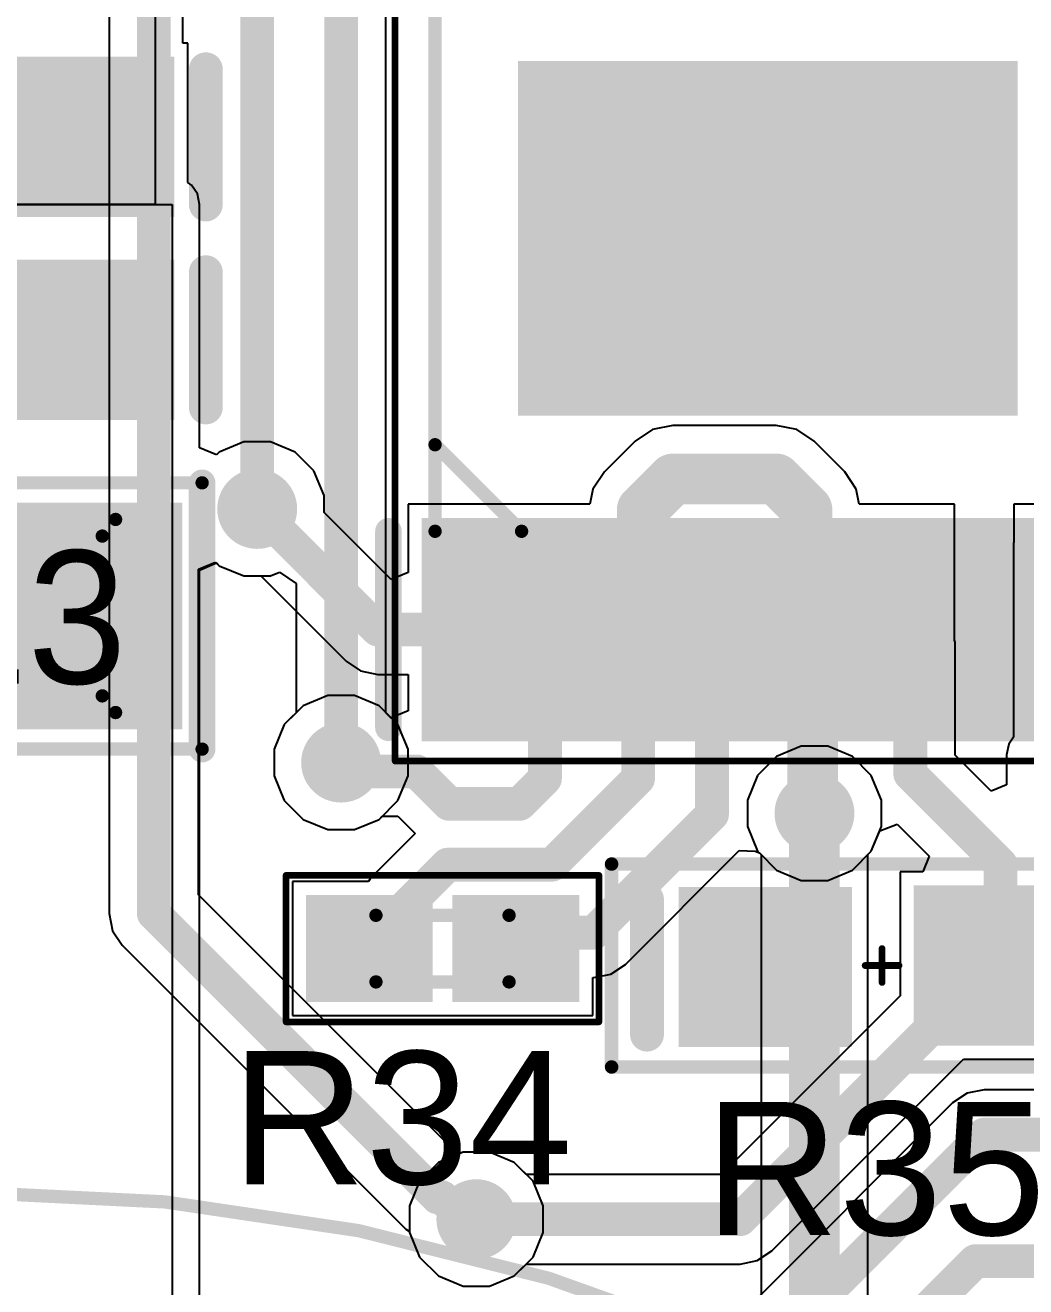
# Model space of a CAD drawing. Header units: millimetres. Extents: x -1.58 to 1.58, y -1.38 to 3.35.
# Drawn here: x 0.0166 to 0.3125, y 1.35 to 1.723 of the extents above; entities that cross this region are included whole.
import ezdxf

# ---------------------------------------------------------------- set-up
doc = ezdxf.new("R2010")
doc.units = ezdxf.units.MM
doc.header["$MEASUREMENT"] = 0
for name, color, linetype in [('BottomLayer', 5, 'Continuous'), ('Mechanical13', 56, 'Continuous'), ('Mechanical15', 56, 'Continuous'), ('Mechanical29', 56, 'Continuous'), ('TopLayer', 1, 'Continuous'), ('TopOverlay', 2, 'Continuous'), ('TopPaste', 8, 'Continuous'), ('TopSolder', 216, 'Continuous'), ('ViaHoleLayer', 16, 'Continuous')]:
    doc.layers.add(name, color=color, linetype=linetype)
doc.styles.add('Arial', font='arial.ttf', dxfattribs={"height": 0.2})

# ---------------------------------------------------------------- blocks, each defined once
blk = doc.blocks.new('RESISTOR_0603_23')
at = {"layer": 'TopLayer'}
for points in [[(-0.05618115, -0.02011815), (-0.05618115, 0.01925195), (-0.01287405, 0.01925195), (-0.01287405, -0.02011815)], [(0.01334645, -0.01968505), (0.01334645, 0.01968505), (0.05665355, 0.01968505), (0.05665355, -0.01968505)]]:
    blk.add_hatch(color=1, dxfattribs=at).paths.add_polyline_path(points)
at = {"layer": 'TopPaste'}
for points in [[(-0.05618115, -0.02011815), (-0.05618115, 0.01925195), (-0.01287405, 0.01925195), (-0.01287405, -0.02011815)], [(0.01334645, -0.01968505), (0.01334645, 0.01968505), (0.05665355, 0.01968505), (0.05665355, -0.01968505)]]:
    blk.add_hatch(color=8, dxfattribs=at).paths.add_polyline_path(points)
at = {"layer": 'TopSolder'}
for points in [[(-0.06018115, -0.02411815), (-0.06018115, 0.02325195), (-0.00887405, 0.02325195), (-0.00887405, -0.02411815)], [(0.00934645, -0.02368505), (0.00934645, 0.02368505), (0.06065355, 0.02368505), (0.06065355, -0.02368505)]]:
    blk.add_hatch(color=216, dxfattribs=at).paths.add_polyline_path(points)
at = {"layer": 'Mechanical15', "const_width": 0.004}
for points in [[(-0.08, -0.03), (-0.08, 0.03)], [(-0.08, 0.03), (0.08, 0.03)], [(0.08, -0.03), (0.08, 0.03)], [(-0.08, -0.03), (0.08, -0.03)]]:
    blk.add_lwpolyline(points, dxfattribs=at)
at = {"layer": 'Mechanical15', "const_width": 0.002}
for points in [[(-0.081, 0.03, 1), (-0.079, 0.03, 1)], [(-0.081, 0.03, 1), (-0.079, 0.03, 1)], [(0.079, 0.03, 1), (0.081, 0.03, 1)], [(0.079, 0.03, 1), (0.081, 0.03, 1)], [(-0.081, -0.03, 1), (-0.079, -0.03, 1)], [(-0.081, -0.03, 1), (-0.079, -0.03, 1)], [(0.079, -0.03, 1), (0.081, -0.03, 1)], [(0.079, -0.03, 1), (0.081, -0.03, 1)]]:
    blk.add_lwpolyline(points, format="xyb", close=True, dxfattribs=at)
at = {"layer": 'TopOverlay'}
for points, const_width in [([(-0.0695276, -0.0204331), (-0.0695276, 0.0195669)], 0.01), ([(0.0704724, -0.0204331), (0.0704724, 0.0195669)], 0.01), ([(0, -0.005), (0, 0.005)], 0.002), ([(-0.005, 0), (0.005, 0)], 0.002)]:
    blk.add_lwpolyline(points, dxfattribs=dict(at, const_width=const_width))
for points, const_width in [([(-0.0720276, 0.0195669, 1), (-0.0670276, 0.0195669, 1)], 0.005), ([(0.0679724, 0.0195669, 1), (0.0729724, 0.0195669, 1)], 0.005), ([(-0.0005, 0.005, 1), (0.0005, 0.005, 1)], 0.001), ([(-0.0055, 0, 1), (-0.0045, 0, 1)], 0.001), ([(0.0045, 0, 1), (0.0055, 0, 1)], 0.001), ([(-0.0005, -0.005, 1), (0.0005, -0.005, 1)], 0.001), ([(-0.0720276, -0.0204331, 1), (-0.0670276, -0.0204331, 1)], 0.005), ([(0.0679724, -0.0204331, 1), (0.0729724, -0.0204331, 1)], 0.005)]:
    blk.add_lwpolyline(points, format="xyb", close=True, dxfattribs=dict(at, const_width=const_width))
blk = doc.blocks.new('RESISTOR_0402_24')
at = {"layer": 'TopLayer'}
for points in [[(-0.0364173, 0.011811), (-0.0068897, 0.011811), (-0.0068897, -0.011811), (-0.0364173, -0.011811)], [(0.0068897, 0.011811), (0.0364173, 0.011811), (0.0364173, -0.011811), (0.0068897, -0.011811)]]:
    blk.add_hatch(color=1, dxfattribs=at).paths.add_polyline_path(points)
at = {"layer": 'TopPaste'}
for points in [[(-0.0364173, 0.011811), (-0.0068897, 0.011811), (-0.0068897, -0.011811), (-0.0364173, -0.011811)], [(0.0068897, 0.011811), (0.0364173, 0.011811), (0.0364173, -0.011811), (0.0068897, -0.011811)]]:
    blk.add_hatch(color=8, dxfattribs=at).paths.add_polyline_path(points)
at = {"layer": 'TopSolder'}
for points in [[(-0.0404173, 0.015811), (-0.0028897, 0.015811), (-0.0028897, -0.015811), (-0.0404173, -0.015811)], [(0.0028897, 0.015811), (0.0404173, 0.015811), (0.0404173, -0.015811), (0.0028897, -0.015811)]]:
    blk.add_hatch(color=216, dxfattribs=at).paths.add_polyline_path(points)
at = {"layer": 'Mechanical13', "const_width": 0.003937}
for points in [[(-0.019685, 0.0098425), (-0.019685, -0.0098425)], [(0.019685, 0.0098425), (-0.019685, 0.0098425)], [(0.019685, 0.0098425), (0.019685, -0.0098425)], [(0.019685, -0.0098425), (-0.019685, -0.0098425)]]:
    blk.add_lwpolyline(points, dxfattribs=at)
at = {"layer": 'Mechanical13', "const_width": 0.0019685}
for points in [[(-0.0206692, 0.0098425, 1), (-0.0187008, 0.0098425, 1)], [(-0.0206692, 0.0098425, 1), (-0.0187008, 0.0098425, 1)], [(0.0187008, 0.0098425, 1), (0.0206692, 0.0098425, 1)], [(0.0187008, 0.0098425, 1), (0.0206692, 0.0098425, 1)], [(-0.0206692, -0.0098425, 1), (-0.0187008, -0.0098425, 1)], [(-0.0206692, -0.0098425, 1), (-0.0187008, -0.0098425, 1)], [(0.0187008, -0.0098425, 1), (0.0206692, -0.0098425, 1)], [(0.0187008, -0.0098425, 1), (0.0206692, -0.0098425, 1)]]:
    blk.add_lwpolyline(points, format="xyb", close=True, dxfattribs=at)
at = {"layer": 'Mechanical15', "const_width": 0.0019685}
for points in [[(-0.0462598, 0.0216535), (-0.0462598, -0.0216535)], [(0.0462598, 0.0216535), (-0.0462598, 0.0216535)], [(0.0462598, 0.0216535), (0.0462598, -0.0216535)], [(0.0462598, -0.0216535), (-0.0462598, -0.0216535)]]:
    blk.add_lwpolyline(points, dxfattribs=at)
at = {"layer": 'Mechanical15', "const_width": 0.0009842}
for points in [[(-0.0467519, 0.0216535, 1), (-0.0457677, 0.0216535, 1)], [(-0.0467519, 0.0216535, 1), (-0.0457677, 0.0216535, 1)], [(0.0457677, 0.0216535, 1), (0.0467519, 0.0216535, 1)], [(0.0457677, 0.0216535, 1), (0.0467519, 0.0216535, 1)], [(-0.0467519, -0.0216535, 1), (-0.0457677, -0.0216535, 1)], [(-0.0467519, -0.0216535, 1), (-0.0457677, -0.0216535, 1)], [(0.0457677, -0.0216535, 1), (0.0467519, -0.0216535, 1)], [(0.0457677, -0.0216535, 1), (0.0467519, -0.0216535, 1)]]:
    blk.add_lwpolyline(points, format="xyb", close=True, dxfattribs=at)
blk = doc.blocks.new('SOP65P640X120_17N_69')
at = {"layer": 'TopLayer'}
for points in [[(-0.14470475, 0.09842515), (-0.08663385, 0.09842515), (-0.08663385, 0.08070865), (-0.14470475, 0.08070865)], [(0.08663385, 0.09842515), (0.14470475, 0.09842515), (0.14470475, 0.08070865), (0.08663385, 0.08070865)], [(-0.14470475, 0.07283465), (-0.08663385, 0.07283465), (-0.08663385, 0.05511815), (-0.14470475, 0.05511815)], [(0.08663385, 0.07283465), (0.14470475, 0.07283465), (0.14470475, 0.05511815), (0.08663385, 0.05511815)], [(-0.04842520000000001, -0.0698819), (-0.04842519999999999, 0.0698819), (0.04842520000000001, 0.0698819), (0.04842519999999999, -0.0698819)], [(-0.14470475, 0.04724405), (-0.08663385, 0.04724405), (-0.08663385, 0.02952755), (-0.14470475, 0.02952755)], [(0.08663385, 0.04724405), (0.14470475, 0.04724405), (0.14470475, 0.02952755), (0.08663385, 0.02952755)], [(-0.14470475, 0.02165355), (-0.08663385, 0.02165355), (-0.08663385, 0.00393705), (-0.14470475, 0.00393705)], [(0.08663385, 0.02165355), (0.14470475, 0.02165355), (0.14470475, 0.00393705), (0.08663385, 0.00393705)], [(-0.14470475, -0.00393705), (-0.08663385, -0.00393705), (-0.08663385, -0.02165355), (-0.14470475, -0.02165355)], [(0.08663385, -0.00393705), (0.14470475, -0.00393705), (0.14470475, -0.02165355), (0.08663385, -0.02165355)], [(-0.14470475, -0.02952755), (-0.08663385, -0.02952755), (-0.08663385, -0.04724405), (-0.14470475, -0.04724405)], [(0.08663385, -0.02952755), (0.14470475, -0.02952755), (0.14470475, -0.04724405), (0.08663385, -0.04724405)], [(-0.14470475, -0.05511815), (-0.08663385, -0.05511815), (-0.08663385, -0.07283465), (-0.14470475, -0.07283465)], [(0.08663385, -0.05511815), (0.14470475, -0.05511815), (0.14470475, -0.07283465), (0.08663385, -0.07283465)], [(-0.14470475, -0.08070865), (-0.08663385, -0.08070865), (-0.08663385, -0.09842515), (-0.14470475, -0.09842515)], [(0.08663385, -0.08070865), (0.14470475, -0.08070865), (0.14470475, -0.09842515), (0.08663385, -0.09842515)]]:
    blk.add_hatch(color=1, dxfattribs=at).paths.add_polyline_path(points)
at = {"layer": 'TopPaste'}
for points in [[(-0.14470475, 0.09842515), (-0.08663385, 0.09842515), (-0.08663385, 0.08070865), (-0.14470475, 0.08070865)], [(0.08663385, 0.09842515), (0.14470475, 0.09842515), (0.14470475, 0.08070865), (0.08663385, 0.08070865)], [(-0.14470475, 0.07283465), (-0.08663385, 0.07283465), (-0.08663385, 0.05511815), (-0.14470475, 0.05511815)], [(0.08663385, 0.07283465), (0.14470475, 0.07283465), (0.14470475, 0.05511815), (0.08663385, 0.05511815)], [(-0.04842520000000001, -0.0698819), (-0.04842519999999999, 0.0698819), (0.04842520000000001, 0.0698819), (0.04842519999999999, -0.0698819)], [(-0.14470475, 0.04724405), (-0.08663385, 0.04724405), (-0.08663385, 0.02952755), (-0.14470475, 0.02952755)], [(0.08663385, 0.04724405), (0.14470475, 0.04724405), (0.14470475, 0.02952755), (0.08663385, 0.02952755)], [(-0.14470475, 0.02165355), (-0.08663385, 0.02165355), (-0.08663385, 0.00393705), (-0.14470475, 0.00393705)], [(0.08663385, 0.02165355), (0.14470475, 0.02165355), (0.14470475, 0.00393705), (0.08663385, 0.00393705)], [(-0.14470475, -0.00393705), (-0.08663385, -0.00393705), (-0.08663385, -0.02165355), (-0.14470475, -0.02165355)], [(0.08663385, -0.00393705), (0.14470475, -0.00393705), (0.14470475, -0.02165355), (0.08663385, -0.02165355)], [(-0.14470475, -0.02952755), (-0.08663385, -0.02952755), (-0.08663385, -0.04724405), (-0.14470475, -0.04724405)], [(0.08663385, -0.02952755), (0.14470475, -0.02952755), (0.14470475, -0.04724405), (0.08663385, -0.04724405)], [(-0.14470475, -0.05511815), (-0.08663385, -0.05511815), (-0.08663385, -0.07283465), (-0.14470475, -0.07283465)], [(0.08663385, -0.05511815), (0.14470475, -0.05511815), (0.14470475, -0.07283465), (0.08663385, -0.07283465)], [(-0.14470475, -0.08070865), (-0.08663385, -0.08070865), (-0.08663385, -0.09842515), (-0.14470475, -0.09842515)], [(0.08663385, -0.08070865), (0.14470475, -0.08070865), (0.14470475, -0.09842515), (0.08663385, -0.09842515)]]:
    blk.add_hatch(color=8, dxfattribs=at).paths.add_polyline_path(points)
at = {"layer": 'TopSolder'}
for points in [[(-0.14870475, 0.10242515), (-0.08263385, 0.10242515), (-0.08263385, 0.07670865), (-0.14870475, 0.07670865)], [(0.08263385, 0.10242515), (0.14870475, 0.10242515), (0.14870475, 0.07670865), (0.08263385, 0.07670865)], [(-0.14870475, 0.07683465), (-0.08263385, 0.07683465), (-0.08263385, 0.05111815), (-0.14870475, 0.05111815)], [(0.08263385, 0.07683465), (0.14870475, 0.07683465), (0.14870475, 0.05111815), (0.08263385, 0.05111815)], [(-0.05242520000000001, -0.0738819), (-0.05242519999999999, 0.0738819), (0.05242520000000001, 0.0738819), (0.05242519999999999, -0.0738819)], [(-0.14870475, 0.05124405), (-0.08263385, 0.05124405), (-0.08263385, 0.02552755), (-0.14870475, 0.02552755)], [(0.08263385, 0.05124405), (0.14870475, 0.05124405), (0.14870475, 0.02552755), (0.08263385, 0.02552755)], [(-0.14870475, 0.02565355), (-0.08263385, 0.02565355), (-0.08263385, -6.295e-05), (-0.14870475, -6.295e-05)], [(0.08263385, 0.02565355), (0.14870475, 0.02565355), (0.14870475, -6.295e-05), (0.08263385, -6.295e-05)], [(-0.14870475, 6.295e-05), (-0.08263385, 6.295e-05), (-0.08263385, -0.02565355), (-0.14870475, -0.02565355)], [(0.08263385, 6.295e-05), (0.14870475, 6.295e-05), (0.14870475, -0.02565355), (0.08263385, -0.02565355)], [(-0.14870475, -0.02552755), (-0.08263385, -0.02552755), (-0.08263385, -0.05124405), (-0.14870475, -0.05124405)], [(0.08263385, -0.02552755), (0.14870475, -0.02552755), (0.14870475, -0.05124405), (0.08263385, -0.05124405)], [(-0.14870475, -0.05111815), (-0.08263385, -0.05111815), (-0.08263385, -0.07683465), (-0.14870475, -0.07683465)], [(0.08263385, -0.05111815), (0.14870475, -0.05111815), (0.14870475, -0.07683465), (0.08263385, -0.07683465)], [(-0.14870475, -0.07670865), (-0.08263385, -0.07670865), (-0.08263385, -0.10242515), (-0.14870475, -0.10242515)], [(0.08263385, -0.07670865), (0.14870475, -0.07670865), (0.14870475, -0.10242515), (0.08263385, -0.10242515)]]:
    blk.add_hatch(color=216, dxfattribs=at).paths.add_polyline_path(points)
at = {"layer": 'Mechanical13', "const_width": 0.003937}
for points in [[(-0.0610236, 0.0984252), (-0.0866142, 0.0728346)], [(-0.0866142, 0.0984252), (-0.0866142, -0.0984252)], [(-0.0866142, 0.0984252), (0.0866142, 0.0984252)], [(0.0866142, 0.0984252), (0.0866142, -0.0984252)], [(-0.0866142, -0.0984252), (0.0866142, -0.0984252)]]:
    blk.add_lwpolyline(points, dxfattribs=at)
at = {"layer": 'Mechanical13', "const_width": 0.0019685}
for points in [[(-0.0875984, 0.0984252, 1), (-0.08563, 0.0984252, 1)], [(-0.0875984, 0.0984252, 1), (-0.08563, 0.0984252, 1)], [(-0.0620078, 0.0984252, 1), (-0.0600394, 0.0984252, 1)], [(0.08563, 0.0984252, 1), (0.0875984, 0.0984252, 1)], [(0.08563, 0.0984252, 1), (0.0875984, 0.0984252, 1)], [(-0.0875984, 0.0728346, 1), (-0.08563, 0.0728346, 1)], [(-0.0875984, -0.0984252, 1), (-0.08563, -0.0984252, 1)], [(-0.0875984, -0.0984252, 1), (-0.08563, -0.0984252, 1)], [(0.08563, -0.0984252, 1), (0.0875984, -0.0984252, 1)], [(0.08563, -0.0984252, 1), (0.0875984, -0.0984252, 1)]]:
    blk.add_lwpolyline(points, format="xyb", close=True, dxfattribs=at)
at = {"layer": 'Mechanical15', "const_width": 0.0019685}
for points in [[(-0.1545276, 0.1102362), (-0.1545276, -0.1102362)], [(-0.1545276, 0.1102362), (0.1545276, 0.1102362)], [(0.1545276, 0.1102362), (0.1545276, -0.1102362)], [(-0.1545276, -0.1102362), (0.1545276, -0.1102362)]]:
    blk.add_lwpolyline(points, dxfattribs=at)
at = {"layer": 'Mechanical15', "const_width": 0.0009842}
for points in [[(-0.1550197, 0.1102362, 1), (-0.1540355, 0.1102362, 1)], [(-0.1550197, 0.1102362, 1), (-0.1540355, 0.1102362, 1)], [(0.1540355, 0.1102362, 1), (0.1550197, 0.1102362, 1)], [(0.1540355, 0.1102362, 1), (0.1550197, 0.1102362, 1)], [(-0.1550197, -0.1102362, 1), (-0.1540355, -0.1102362, 1)], [(-0.1550197, -0.1102362, 1), (-0.1540355, -0.1102362, 1)], [(0.1540355, -0.1102362, 1), (0.1550197, -0.1102362, 1)], [(0.1540355, -0.1102362, 1), (0.1550197, -0.1102362, 1)]]:
    blk.add_lwpolyline(points, format="xyb", close=True, dxfattribs=at)
at = {"layer": 'TopOverlay', "const_width": 0.007874}
blk.add_lwpolyline([(-0.144685, 0.1122047), (-0.0866142, 0.1122047)], dxfattribs=at)
at = {"layer": 'TopOverlay', "const_width": 0.003937}
for points in [[(-0.1466535, 0.1122047, 1), (-0.1427165, 0.1122047, 1)], [(-0.0885827, 0.1122047, 1), (-0.0846457, 0.1122047, 1)]]:
    blk.add_lwpolyline(points, format="xyb", close=True, dxfattribs=at)
blk = doc.blocks.new('C_________0603_82')
at = {"layer": 'TopLayer'}
for points in [[(-0.05665355, -0.01968505), (-0.05665355, 0.01968505), (-0.01334645, 0.01968505), (-0.01334645, -0.01968505)], [(0.01334645, -0.01968505), (0.01334645, 0.01968505), (0.05665355, 0.01968505), (0.05665355, -0.01968505)]]:
    blk.add_hatch(color=1, dxfattribs=at).paths.add_polyline_path(points)
at = {"layer": 'TopPaste'}
for points in [[(-0.05665355, -0.01968505), (-0.05665355, 0.01968505), (-0.01334645, 0.01968505), (-0.01334645, -0.01968505)], [(0.01334645, -0.01968505), (0.01334645, 0.01968505), (0.05665355, 0.01968505), (0.05665355, -0.01968505)]]:
    blk.add_hatch(color=8, dxfattribs=at).paths.add_polyline_path(points)
at = {"layer": 'TopSolder'}
for points in [[(-0.06065355, -0.02368505), (-0.06065355, 0.02368505), (-0.00934645, 0.02368505), (-0.00934645, -0.02368505)], [(0.00934645, -0.02368505), (0.00934645, 0.02368505), (0.06065355, 0.02368505), (0.06065355, -0.02368505)]]:
    blk.add_hatch(color=216, dxfattribs=at).paths.add_polyline_path(points)
at = {"layer": 'TopOverlay', "const_width": 0.01}
for points in [[(-0.07, -0.02), (-0.07, 0.02)], [(0.07, -0.02), (0.07, 0.02)]]:
    blk.add_lwpolyline(points, dxfattribs=at)
at = {"layer": 'TopOverlay', "const_width": 0.005}
for points in [[(-0.0725, 0.02, 1), (-0.0675, 0.02, 1)], [(0.0675, 0.02, 1), (0.0725, 0.02, 1)], [(-0.0725, -0.02, 1), (-0.0675, -0.02, 1)], [(0.0675, -0.02, 1), (0.0725, -0.02, 1)]]:
    blk.add_lwpolyline(points, format="xyb", close=True, dxfattribs=at)
blk = doc.blocks.new('CAPACITOR_0805_85')
at = {"layer": 'TopLayer'}
for points in [[(-0.05905515, -0.02952755), (-0.05905515, 0.02952755), (-0.007874049999999997, 0.02952755), (-0.007874050000000002, -0.02952755)], [(0.007874049999999997, -0.02952755), (0.007874050000000002, 0.02952755), (0.05905515, 0.02952755), (0.05905515, -0.02952755)]]:
    blk.add_hatch(color=1, dxfattribs=at).paths.add_polyline_path(points)
at = {"layer": 'TopPaste'}
for points in [[(-0.05905515, -0.02952755), (-0.05905515, 0.02952755), (-0.007874049999999997, 0.02952755), (-0.007874050000000002, -0.02952755)], [(0.007874049999999997, -0.02952755), (0.007874050000000002, 0.02952755), (0.05905515, 0.02952755), (0.05905515, -0.02952755)]]:
    blk.add_hatch(color=8, dxfattribs=at).paths.add_polyline_path(points)
at = {"layer": 'TopSolder'}
for points in [[(-0.06305515, -0.03352755), (-0.06305515, 0.03352755), (-0.00387405, 0.03352755), (-0.00387405, -0.03352755)], [(0.00387405, -0.03352755), (0.00387405, 0.03352755), (0.06305515, 0.03352755), (0.06305515, -0.03352755)]]:
    blk.add_hatch(color=216, dxfattribs=at).paths.add_polyline_path(points)
at = {"layer": 'Mechanical13', "const_width": 0.003937}
for points in [[(-0.0393664, -0.0236192), (-0.0393664, 0.0236256)], [(-0.0393664, 0.0236256), (0.0393701, 0.0236256)], [(0.0393701, -0.0236192), (0.0393701, 0.0236256)], [(-0.0393664, -0.0236192), (0.0393701, -0.0236192)]]:
    blk.add_lwpolyline(points, dxfattribs=at)
at = {"layer": 'Mechanical13', "const_width": 0.0019685}
for points in [[(-0.0403506, 0.0236256, 1), (-0.0383822, 0.0236256, 1)], [(-0.0403506, 0.0236256, 1), (-0.0383822, 0.0236256, 1)], [(0.0383859, 0.0236256, 1), (0.0403543, 0.0236256, 1)], [(0.0383859, 0.0236256, 1), (0.0403543, 0.0236256, 1)], [(-0.0403506, -0.0236192, 1), (-0.0383822, -0.0236192, 1)], [(-0.0403506, -0.0236192, 1), (-0.0383822, -0.0236192, 1)], [(0.0383859, -0.0236192, 1), (0.0403543, -0.0236192, 1)], [(0.0383859, -0.0236192, 1), (0.0403543, -0.0236192, 1)]]:
    blk.add_lwpolyline(points, format="xyb", close=True, dxfattribs=at)
at = {"layer": 'Mechanical15', "const_width": 0.003937}
for points in [[(-0.0688976, 0.0393701), (0.0688977, 0.0393701)], [(-0.0688976, -0.03937), (-0.0688976, 0.0393701)], [(0.0688977, -0.03937), (0.0688977, 0.0393701)], [(1e-07, -0.005), (1e-07, 0.005)], [(-0.005, 0), (0.005, 0)], [(-0.0688976, -0.03937), (0.0688977, -0.03937)]]:
    blk.add_lwpolyline(points, dxfattribs=at)
at = {"layer": 'Mechanical15', "const_width": 0.0019685}
for points in [[(-0.0698818, 0.0393701, 1), (-0.0679134, 0.0393701, 1)], [(-0.0698818, 0.0393701, 1), (-0.0679134, 0.0393701, 1)], [(0.0679135, 0.0393701, 1), (0.0698819, 0.0393701, 1)], [(0.0679135, 0.0393701, 1), (0.0698819, 0.0393701, 1)], [(-0.0009841, 0.005, 1), (0.0009843, 0.005, 1)], [(-0.0059842, 0, 1), (-0.0040158, 0, 1)], [(0.0040158, 0, 1), (0.0059842, 0, 1)], [(-0.0009841, -0.005, 1), (0.0009843, -0.005, 1)], [(-0.0698818, -0.03937, 1), (-0.0679134, -0.03937, 1)], [(-0.0698818, -0.03937, 1), (-0.0679134, -0.03937, 1)], [(0.0679135, -0.03937, 1), (0.0698819, -0.03937, 1)], [(0.0679135, -0.03937, 1), (0.0698819, -0.03937, 1)]]:
    blk.add_lwpolyline(points, format="xyb", close=True, dxfattribs=at)
at = {"layer": 'Mechanical29', "const_width": 0.003937}
for points in [[(-0.043307, 0.0285433), (0.0433072, 0.0285433)], [(-0.043307, -0.0285433), (-0.043307, 0.0285433)], [(0.0433072, -0.0285433), (0.0433072, 0.0285433)], [(-0.043307, -0.0285433), (0.0433072, -0.0285433)]]:
    blk.add_lwpolyline(points, dxfattribs=at)
at = {"layer": 'Mechanical29', "const_width": 0.0019685}
for points in [[(-0.0442912, 0.0285433, 1), (-0.0423228, 0.0285433, 1)], [(-0.0442912, 0.0285433, 1), (-0.0423228, 0.0285433, 1)], [(0.042323, 0.0285433, 1), (0.0442914, 0.0285433, 1)], [(0.042323, 0.0285433, 1), (0.0442914, 0.0285433, 1)], [(-0.0442912, -0.0285433, 1), (-0.0423228, -0.0285433, 1)], [(-0.0442912, -0.0285433, 1), (-0.0423228, -0.0285433, 1)], [(0.042323, -0.0285433, 1), (0.0442914, -0.0285433, 1)], [(0.042323, -0.0285433, 1), (0.0442914, -0.0285433, 1)]]:
    blk.add_lwpolyline(points, format="xyb", close=True, dxfattribs=at)
at = {"layer": 'TopOverlay', "const_width": 0.007874}
for points in [[(-0.0688976, -0.0393701), (-0.0688976, 0.0393701)], [(0.0688976, -0.0393701), (0.0688976, 0.0393701)]]:
    blk.add_lwpolyline(points, dxfattribs=at)
at = {"layer": 'TopOverlay', "const_width": 0.003937}
for points in [[(-0.0708661, 0.0393701, 1), (-0.0669291, 0.0393701, 1)], [(0.0669291, 0.0393701, 1), (0.0708661, 0.0393701, 1)], [(-0.0708661, -0.0393701, 1), (-0.0669291, -0.0393701, 1)], [(0.0669291, -0.0393701, 1), (0.0708661, -0.0393701, 1)]]:
    blk.add_lwpolyline(points, format="xyb", close=True, dxfattribs=at)
at = {"layer": 'Mechanical29'}
blk.add_text('C23', height=0.0393701, rotation=360, dxfattribs=at).set_placement((-0.05, -0.02))
blk = doc.blocks.new('C_________0603_86')
at = {"layer": 'TopLayer'}
for points in [[(-0.05665355, -0.01968505), (-0.05665355, 0.01968505), (-0.01334645, 0.01968505), (-0.01334645, -0.01968505)], [(0.01334645, -0.01968505), (0.01334645, 0.01968505), (0.05665355, 0.01968505), (0.05665355, -0.01968505)]]:
    blk.add_hatch(color=1, dxfattribs=at).paths.add_polyline_path(points)
at = {"layer": 'TopPaste'}
for points in [[(-0.05665355, -0.01968505), (-0.05665355, 0.01968505), (-0.01334645, 0.01968505), (-0.01334645, -0.01968505)], [(0.01334645, -0.01968505), (0.01334645, 0.01968505), (0.05665355, 0.01968505), (0.05665355, -0.01968505)]]:
    blk.add_hatch(color=8, dxfattribs=at).paths.add_polyline_path(points)
at = {"layer": 'TopSolder'}
for points in [[(-0.06065355, -0.02368505), (-0.06065355, 0.02368505), (-0.00934645, 0.02368505), (-0.00934645, -0.02368505)], [(0.00934645, -0.02368505), (0.00934645, 0.02368505), (0.06065355, 0.02368505), (0.06065355, -0.02368505)]]:
    blk.add_hatch(color=216, dxfattribs=at).paths.add_polyline_path(points)
at = {"layer": 'TopOverlay', "const_width": 0.01}
for points in [[(-0.07, -0.02), (-0.07, 0.02)], [(0.07, -0.02), (0.07, 0.02)]]:
    blk.add_lwpolyline(points, dxfattribs=at)
at = {"layer": 'TopOverlay', "const_width": 0.005}
for points in [[(-0.0725, 0.02, 1), (-0.0675, 0.02, 1)], [(0.0675, 0.02, 1), (0.0725, 0.02, 1)], [(-0.0725, -0.02, 1), (-0.0675, -0.02, 1)], [(0.0675, -0.02, 1), (0.0725, -0.02, 1)]]:
    blk.add_lwpolyline(points, format="xyb", close=True, dxfattribs=at)

msp = doc.modelspace()

# ---------------------------------------------------------------- hatches: boundary and pattern name
at = {"layer": 'BottomLayer'}
h = msp.add_hatch(color=5, dxfattribs=at)
edge = h.paths.add_edge_path()
edge.add_arc((0.085189, 1.58), 0.011811, 0, 360)
h = msp.add_hatch(color=5, dxfattribs=at)
edge = h.paths.add_edge_path()
edge.add_arc((0.11, 1.505), 0.011811, 0, 360)
h = msp.add_hatch(color=5, dxfattribs=at)
edge = h.paths.add_edge_path()
edge.add_arc((0.25, 1.49), 0.011811, 0, 360)
h = msp.add_hatch(color=5, dxfattribs=at)
edge = h.paths.add_edge_path()
edge.add_arc((0.15, 1.37), 0.011811, 0, 360)
at = {"layer": 'TopLayer'}
h = msp.add_hatch(color=1, dxfattribs=at)
edge = h.paths.add_edge_path()
edge.add_arc((0.085189, 1.58), 0.011811, 0, 360)
h = msp.add_hatch(color=1, dxfattribs=at)
edge = h.paths.add_edge_path()
edge.add_arc((0.11, 1.505), 0.011811, 0, 360)
h = msp.add_hatch(color=1, dxfattribs=at)
edge = h.paths.add_edge_path()
edge.add_arc((0.25, 1.49), 0.011811, 0, 360)
h = msp.add_hatch(color=1, dxfattribs=at)
edge = h.paths.add_edge_path()
edge.add_arc((0.15, 1.37), 0.011811, 0, 360)
at = {"layer": 'ViaHoleLayer'}
h = msp.add_hatch(color=16, dxfattribs=at)
edge = h.paths.add_edge_path()
edge.add_arc((0.085189, 1.58), 0.0059055, 0, 360)
h = msp.add_hatch(color=16, dxfattribs=at)
edge = h.paths.add_edge_path()
edge.add_arc((0.11, 1.505), 0.0059055, 0, 360)
h = msp.add_hatch(color=16, dxfattribs=at)
edge = h.paths.add_edge_path()
edge.add_arc((0.25, 1.49), 0.0059055, 0, 360)
h = msp.add_hatch(color=16, dxfattribs=at)
edge = h.paths.add_edge_path()
edge.add_arc((0.15, 1.37), 0.0059055, 0, 360)

# ---------------------------------------------------------------- linework, layer by layer
at = {"layer": 'BottomLayer'}
for p, q in [((0.1232547, 1.5197622), (0.1232547, 2.150088)), ((0.0413673, 1.9906392), (0.0413673, 1.460378)), ((0.0678767, 1.5622243), (0.0728767, 1.5642954)), ((0.0728767, 1.5642954), (0.073967, 1.5632051)), ((0.073967, 1.5632051), (0.0812484, 1.560189)), ((0.0678767, 1.4658683), (0.0678767, 1.5622243)), ((0.0812484, 1.560189), (0.0891296, 1.560189)), ((0.0891296, 1.560189), (0.0917452, 1.5612725)), ((0.0917452, 1.5612725), (0.0967453, 1.5579315)), ((0.0967453, 1.5579315), (0.0967453, 1.5197622)), ((0.0967453, 1.5197622), (0.0932051, 1.516222)), ((0.1267949, 1.516222), (0.1232547, 1.5197622)), ((0.0932051, 1.516222), (0.090189, 1.5089406)), ((0.129811, 1.5089406), (0.1267949, 1.516222)), ((0.090189, 1.5089406), (0.090189, 1.5010594)), ((0.129811, 1.5010594), (0.129811, 1.5089406)), ((0.2460594, 1.509811), (0.238778, 1.5067949)), ((0.2539406, 1.509811), (0.2460594, 1.509811)), ((0.261222, 1.5067949), (0.2539406, 1.509811)), ((0.238778, 1.5067949), (0.2332051, 1.501222)), ((0.2667949, 1.501222), (0.261222, 1.5067949)), ((0.090189, 1.5010594), (0.0932051, 1.493778)), ((0.1267949, 1.493778), (0.129811, 1.5010594)), ((0.2332051, 1.501222), (0.230189, 1.4939406)), ((0.269811, 1.4939406), (0.2667949, 1.501222)), ((0.0932051, 1.493778), (0.098778, 1.4882051)), ((0.121222, 1.4882051), (0.1267949, 1.493778)), ((0.230189, 1.4939406), (0.230189, 1.4860594)), ((0.269811, 1.4860594), (0.269811, 1.4939406)), ((0.098778, 1.4882051), (0.1060594, 1.485189)), ((0.1060594, 1.485189), (0.1139406, 1.485189)), ((0.1139406, 1.485189), (0.121222, 1.4882051)), ((0.230189, 1.4860594), (0.2332051, 1.478778)), ((0.2667949, 1.478778), (0.269811, 1.4860594)), ((0.2332051, 1.478778), (0.2341963, 1.4777868)), ((0.2341963, 1.4777868), (0.2341963, 1.335)), ((0.2658037, 1.4777868), (0.2667949, 1.478778)), ((0.2658037, 1.3415461), (0.2658037, 1.4777868)), ((0.1078801, 1.4258649), (0.0678767, 1.4658683)), ((0.0413673, 1.460378), (0.0423763, 1.4553056)), ((0.0423763, 1.4553056), (0.0452495, 1.4510055)), ((0.0452495, 1.4510055), (0.0891353, 1.4071197)), ((0.1078804, 1.4258647), (0.1078801, 1.4258649)), ((0.1445566, 1.3891885), (0.1078804, 1.4258647)), ((0.0891353, 1.4071197), (0.0891356, 1.4071195)), ((0.0891356, 1.4071195), (0.1291694, 1.3670857)), ((0.1460594, 1.389811), (0.1445566, 1.3891885)), ((0.1539406, 1.389811), (0.1460594, 1.389811)), ((0.161222, 1.3867949), (0.1539406, 1.389811)), ((0.1667949, 1.381222), (0.161222, 1.3867949)), ((0.169811, 1.3739406), (0.1667949, 1.381222)), ((0.169811, 1.3660594), (0.169811, 1.3739406)), ((0.1291694, 1.3670857), (0.130189, 1.3664044)), ((0.130189, 1.3664044), (0.130189, 1.3660594)), ((0.130189, 1.3660594), (0.1332051, 1.358778)), ((0.1667949, 1.358778), (0.169811, 1.3660594)), ((0.1332051, 1.358778), (0.138778, 1.3532051)), ((0.161222, 1.3532051), (0.1667949, 1.358778)), ((0.138778, 1.3532051), (0.1460594, 1.350189)), ((0.1539406, 1.350189), (0.161222, 1.3532051)), ((0.1460594, 1.350189), (0.1539406, 1.350189))]:
    msp.add_line(p, q, dxfattribs=at)
for points, const_width in [([(0.11, 1.505), (0.11, 2.150088)], 0.01), ([(0.054622, 1.460378), (0.054622, 2.0629762)], 0.01), ([(0.085189, 1.58), (0.085189, 1.8569376)], 0.01), ([(0.25, 1.335), (0.25, 1.49)], 0.015), ([(0.054622, 1.460378), (0.0985078, 1.4164922)], 0.01), ([(0.0985078, 1.4164922), (0.0985079, 1.4164922)], 0.01), ([(0.0985079, 1.4164922), (0.1385419, 1.3764582)], 0.01), ([(0.1385419, 1.3764582), (0.1398557, 1.3764582)], 0.01), ([(0.1398557, 1.3764582), (0.1463139, 1.37)], 0.01), ([(0.1463139, 1.37), (0.15, 1.37)], 0.01)]:
    msp.add_lwpolyline(points, dxfattribs=dict(at, const_width=const_width))
for points, const_width in [([(0.082689, 1.58, 1), (0.087689, 1.58, 1)], 0.005), ([(0.1075, 1.505, 1), (0.1125, 1.505, 1)], 0.005), ([(0.24625, 1.49, 1), (0.25375, 1.49, 1)], 0.0075), ([(0.052122, 1.460378, 1), (0.057122, 1.460378, 1)], 0.005), ([(0.052122, 1.460378, 1), (0.057122, 1.460378, 1)], 0.005), ([(0.0960078, 1.4164922, 1), (0.1010078, 1.4164922, 1)], 0.005), ([(0.0960078, 1.4164922, 1), (0.1010078, 1.4164922, 1)], 0.005), ([(0.0960079, 1.4164922, 1), (0.1010079, 1.4164922, 1)], 0.005), ([(0.0960079, 1.4164922, 1), (0.1010079, 1.4164922, 1)], 0.005), ([(0.1360419, 1.3764582, 1), (0.1410419, 1.3764582, 1)], 0.005), ([(0.1360419, 1.3764582, 1), (0.1410419, 1.3764582, 1)], 0.005), ([(0.1373557, 1.3764582, 1), (0.1423557, 1.3764582, 1)], 0.005), ([(0.1373557, 1.3764582, 1), (0.1423557, 1.3764582, 1)], 0.005), ([(0.1438139, 1.37, 1), (0.1488139, 1.37, 1)], 0.005), ([(0.1438139, 1.37, 1), (0.1488139, 1.37, 1)], 0.005), ([(0.1475, 1.37, 1), (0.1525, 1.37, 1)], 0.005)]:
    msp.add_lwpolyline(points, format="xyb", close=True, dxfattribs=dict(at, const_width=const_width))
at = {"layer": 'TopLayer'}
for p, q in [((0.0549998, 1.8799998), (0.055, 1.67)), ((0.0631567, 1.717685), (0.0631566, 1.734126)), ((0.0646535, 1.717685), (0.0631567, 1.717685)), ((0.0646535, 1.6765121), (0.0646535, 1.717685)), ((0.0657677, 1.6757677), (0.0646535, 1.6765121)), ((0.0675358, 1.6731214), (0.0657677, 1.6757677)), ((0.0681567, 1.67), (0.0675358, 1.6731214)), ((0, 1.67), (0.06, 1.67)), ((0.055, 1.67), (2e-07, 1.6699999)), ((0.06, 1.67), (0.06, 1.3255167)), ((0.0681567, 1.5980557), (0.0681567, 1.67)), ((0.2081466, 1.6046699), (0.2020988, 1.6034669)), ((0.2387038, 1.6046699), (0.2081466, 1.6046699)), ((0.2447516, 1.6034669), (0.2387038, 1.6046699)), ((0.2020988, 1.6034669), (0.1969717, 1.6000411)), ((0.2498787, 1.6000411), (0.2447516, 1.6034669)), ((0.0731567, 1.5959846), (0.0681567, 1.5980557)), ((0.073967, 1.5967949), (0.0731567, 1.5959846)), ((0.0812484, 1.599811), (0.073967, 1.5967949)), ((0.0891296, 1.599811), (0.0812484, 1.599811)), ((0.096411, 1.5967949), (0.0891296, 1.599811)), ((0.1019839, 1.591222), (0.096411, 1.5967949)), ((0.1969717, 1.6000411), (0.187892, 1.5909614)), ((0.2589584, 1.5909614), (0.2498787, 1.6000411)), ((0.105, 1.5839406), (0.1019839, 1.591222)), ((0.187892, 1.5909614), (0.1844662, 1.5858343)), ((0.2623842, 1.5858343), (0.2589584, 1.5909614)), ((0.1844662, 1.5858343), (0.1835774, 1.5813661)), ((0.263273, 1.5813661), (0.2623842, 1.5858343)), ((0.105, 1.578934), (0.105, 1.5839406)), ((0.1247954, 1.5591386), (0.105, 1.578934)), ((0.1835774, 1.5813661), (0.1297954, 1.5813661)), ((0.1297954, 1.5813661), (0.1297954, 1.5612097)), ((0.2914645, 1.5813661), (0.263273, 1.5813661)), ((0.2914645, 1.5412459), (0.2914645, 1.5813661)), ((0.3426456, 1.5813661), (0.3089292, 1.5813661)), ((0.3089292, 1.5813661), (0.3089292, 1.5701548)), ((0.3089292, 1.5701548), (0.3088984, 1.57)), ((0.3088984, 1.57), (0.3088984, 1.5125633)), ((0.0681567, 1.5619443), (0.0731567, 1.5640154)), ((0.0731567, 1.5640154), (0.073967, 1.5632051)), ((0.073967, 1.5632051), (0.0812484, 1.560189)), ((0.0681567, 1.3255167), (0.0681567, 1.5619443)), ((0.0812484, 1.560189), (0.086255, 1.560189)), ((0.086255, 1.560189), (0.1114858, 1.5349582)), ((0.1297954, 1.5612097), (0.1247954, 1.5591386)), ((0.2915933, 1.5405984), (0.2914645, 1.5412459)), ((0.2915933, 1.5071517), (0.2915933, 1.5405984)), ((0.1114858, 1.5349582), (0.1157859, 1.532085)), ((0.1157859, 1.532085), (0.1208583, 1.531076)), ((0.1208583, 1.531076), (0.1297954, 1.531076)), ((0.1297954, 1.531076), (0.1297954, 1.5202926)), ((0.1060594, 1.524811), (0.098778, 1.5217949)), ((0.1139406, 1.524811), (0.1060594, 1.524811)), ((0.121222, 1.5217949), (0.1139406, 1.524811)), ((0.098778, 1.5217949), (0.0932051, 1.516222)), ((0.1247954, 1.5182215), (0.121222, 1.5217949)), ((0.1297954, 1.5202926), (0.1247954, 1.5182215)), ((0.0932051, 1.516222), (0.090189, 1.5089406)), ((0.3088984, 1.5125633), (0.3074642, 1.5104167)), ((0.090189, 1.5089406), (0.090189, 1.5010594)), ((0.3022239, 1.4965211), (0.2915933, 1.5071517)), ((0.3074642, 1.5104167), (0.3068433, 1.5072953)), ((0.3068433, 1.5072953), (0.3068433, 1.4984346)), ((0.090189, 1.5010594), (0.0932051, 1.493778)), ((0.3068433, 1.4984346), (0.3022239, 1.4965211)), ((0.0932051, 1.493778), (0.098778, 1.4882051)), ((0.121222, 1.4882051), (0.1221558, 1.4891389)), ((0.1221558, 1.4891389), (0.1268219, 1.4891389)), ((0.1268219, 1.4891389), (0.1319549, 1.4840059)), ((0.098778, 1.4882051), (0.1060594, 1.485189)), ((0.1060594, 1.485189), (0.1139406, 1.485189)), ((0.1139406, 1.485189), (0.121222, 1.4882051)), ((0.2667949, 1.478778), (0.269317, 1.4848668)), ((0.269317, 1.4848668), (0.2744304, 1.4868246)), ((0.2744304, 1.4868246), (0.2839506, 1.4773044)), ((0.1319549, 1.4840059), (0.1187378, 1.4707888)), ((0.1940932, 1.4453482), (0.227714, 1.478969)), ((0.227714, 1.478969), (0.2325093, 1.4788022)), ((0.2325093, 1.4788022), (0.2337106, 1.4782725)), ((0.2337106, 1.4782725), (0.238778, 1.4732051)), ((0.261222, 1.4732051), (0.2667949, 1.478778)), ((0.2839506, 1.4773044), (0.2820371, 1.472685)), ((0.1180845, 1.469811), (0.0955827, 1.469811)), ((0.0955827, 1.469811), (0.0955827, 1.430189)), ((0.1187378, 1.4707888), (0.1180845, 1.469811)), ((0.238778, 1.4732051), (0.2460594, 1.470189)), ((0.2460594, 1.470189), (0.2539406, 1.470189)), ((0.2539406, 1.470189), (0.261222, 1.4732051)), ((0.2820371, 1.472685), (0.2753465, 1.472685)), ((0.2753465, 1.472685), (0.2753465, 1.43606)), ((0.1897931, 1.442475), (0.1940932, 1.4453482)), ((0.1844173, 1.430189), (0.1844173, 1.441466)), ((0.1844173, 1.441466), (0.1847207, 1.441466)), ((0.1847207, 1.441466), (0.1897931, 1.442475)), ((0.2753465, 1.43606), (0.2225412, 1.3832547)), ((0.0955827, 1.430189), (0.1844173, 1.430189)), ((0.237404, 1.3606275), (0.2940915, 1.417315)), ((0.2940915, 1.417315), (0.3346535, 1.417315)), ((0.2951245, 1.4072457), (0.2908244, 1.4043725)), ((0.3001969, 1.4082547), (0.2951245, 1.4072457)), ((0.3758583, 1.4082547), (0.3001969, 1.4082547)), ((0.2908244, 1.4043725), (0.1945097, 1.3080578)), ((0.1460594, 1.389811), (0.138778, 1.3867949)), ((0.1539406, 1.389811), (0.1460594, 1.389811)), ((0.161222, 1.3867949), (0.1539406, 1.389811)), ((0.138778, 1.3867949), (0.1332051, 1.381222)), ((0.1647622, 1.3832547), (0.161222, 1.3867949)), ((0.1332051, 1.381222), (0.130189, 1.3739406)), ((0.2225412, 1.3832547), (0.1647622, 1.3832547)), ((0.130189, 1.3739406), (0.130189, 1.3660594)), ((0.130189, 1.3660594), (0.1332051, 1.358778)), ((0.1332051, 1.358778), (0.138778, 1.3532051)), ((0.2280315, 1.3567453), (0.2331039, 1.3577543)), ((0.2331039, 1.3577543), (0.237404, 1.3606275)), ((0.161222, 1.3532051), (0.1647622, 1.3567453)), ((0.1647622, 1.3567453), (0.2280315, 1.3567453)), ((0.138778, 1.3532051), (0.1460594, 1.350189)), ((0.1539406, 1.350189), (0.161222, 1.3532051)), ((0.1460594, 1.350189), (0.1539406, 1.350189))]:
    msp.add_line(p, q, dxfattribs=at)
for points, const_width in [([(0.1990669, 1.5797865), (0.2081466, 1.5888662)], 0.015), ([(0.2081466, 1.5888662), (0.2387038, 1.5888662)], 0.015), ([(0.2387038, 1.5888662), (0.2477835, 1.5797865)], 0.015), ([(0.1990669, 1.5455629), (0.1990669, 1.5797865)], 0.015), ([(0.2477835, 1.545563), (0.2477835, 1.5797865)], 0.015), ([(0.085189, 1.58), (0.1208583, 1.5443307)], 0.01), ([(0.1978347, 1.5443307), (0.1990669, 1.5455629)], 0.015), ([(0.2477835, 1.545563), (0.2490158, 1.5443307)], 0.015), ([(0.2490158, 1.5443307), (0.2495079, 1.5438386)], 0.015), ([(0.1208583, 1.5443307), (0.1466536, 1.5443307)], 0.01), ([(0.1685119, 1.5405985), (0.1722441, 1.5443307)], 0.01), ([(0.1978347, 1.5002952), (0.1978347, 1.5443307)], 0.01), ([(0.219693, 1.5405985), (0.2234252, 1.5443307)], 0.01), ([(0.2495079, 1.4904921), (0.2495079, 1.5438386)], 0.015), ([(0.2746063, 1.5443307), (0.2783386, 1.5405984)], 0.01), ([(0.1685119, 1.5405985), (0.1702952, 1.5388152)], 0.01), ([(0.219693, 1.489693), (0.219693, 1.5405985)], 0.01), ([(0.2783386, 1.5016614), (0.2783386, 1.5405984)], 0.01), ([(0.1702952, 1.5002952), (0.1702952, 1.5388152)], 0.01), ([(0.11, 1.505), (0.1126064, 1.5023936)], 0.01), ([(0.1126064, 1.5023936), (0.1323122, 1.5023936)], 0.01), ([(0.1323122, 1.5023936), (0.1418948, 1.492811)], 0.01), ([(0.162811, 1.492811), (0.1702952, 1.5002952)], 0.01), ([(0.1723505, 1.474811), (0.1978347, 1.5002952)], 0.01), ([(0.2783386, 1.5016614), (0.305, 1.475)], 0.01), ([(0.1418948, 1.492811), (0.162811, 1.492811)], 0.01), ([(0.2495079, 1.4904921), (0.25, 1.49)], 0.015), ([(0.1847207, 1.4547207), (0.219693, 1.489693)], 0.01), ([(0.1281103, 1.4614163), (0.141505, 1.474811)], 0.01), ([(0.141505, 1.474811), (0.1723505, 1.474811)], 0.01), ([(0.305, 1.445), (0.305, 1.475)], 0.01), ([(0.1281103, 1.456811), (0.1281103, 1.4614163)], 0.01), ([(0.1212993, 1.45), (0.1281103, 1.456811)], 0.01), ([(0.1616535, 1.45), (0.1663742, 1.4547207)], 0.01), ([(0.1663742, 1.4547207), (0.1847207, 1.4547207)], 0.01), ([(0.1183465, 1.45), (0.1212993, 1.45)], 0.01), ([(0.2280315, 1.37), (0.3030315, 1.445)], 0.01), ([(0.3030315, 1.445), (0.305, 1.445)], 0.01), ([(0.2, 1.2948031), (0.3001969, 1.395)], 0.01), ([(0.3001969, 1.395), (0.4153543, 1.395)], 0.01), ([(0.15, 1.37), (0.2280315, 1.37)], 0.01), ([(0.1974015, 1.2574015), (0.2975984, 1.3575984)], 0.01), ([(0.2975984, 1.3575984), (0.4153543, 1.3575984)], 0.01)]:
    msp.add_lwpolyline(points, dxfattribs=dict(at, const_width=const_width))
for points, const_width in [([(0.2043966, 1.5888662, 1), (0.2118966, 1.5888662, 1)], 0.0075), ([(0.2043966, 1.5888662, 1), (0.2118966, 1.5888662, 1)], 0.0075), ([(0.2349538, 1.5888662, 1), (0.2424538, 1.5888662, 1)], 0.0075), ([(0.2349538, 1.5888662, 1), (0.2424538, 1.5888662, 1)], 0.0075), ([(0.1953169, 1.5797865, 1), (0.2028169, 1.5797865, 1)], 0.0075), ([(0.1953169, 1.5797865, 1), (0.2028169, 1.5797865, 1)], 0.0075), ([(0.2440335, 1.5797865, 1), (0.2515335, 1.5797865, 1)], 0.0075), ([(0.2440335, 1.5797865, 1), (0.2515335, 1.5797865, 1)], 0.0075), ([(0.082689, 1.58, 1), (0.087689, 1.58, 1)], 0.005), ([(0.1940847, 1.5443307, 1), (0.2015847, 1.5443307, 1)], 0.0075), ([(0.1953169, 1.5455629, 1), (0.2028169, 1.5455629, 1)], 0.0075), ([(0.1953169, 1.5455629, 1), (0.2028169, 1.5455629, 1)], 0.0075), ([(0.2440335, 1.545563, 1), (0.2515335, 1.545563, 1)], 0.0075), ([(0.2440335, 1.545563, 1), (0.2515335, 1.545563, 1)], 0.0075), ([(0.2452658, 1.5443307, 1), (0.2527658, 1.5443307, 1)], 0.0075), ([(0.2452658, 1.5443307, 1), (0.2527658, 1.5443307, 1)], 0.0075), ([(0.1183583, 1.5443307, 1), (0.1233583, 1.5443307, 1)], 0.005), ([(0.1183583, 1.5443307, 1), (0.1233583, 1.5443307, 1)], 0.005), ([(0.1441536, 1.5443307, 1), (0.1491536, 1.5443307, 1)], 0.005), ([(0.1697441, 1.5443307, 1), (0.1747441, 1.5443307, 1)], 0.005), ([(0.1953347, 1.5443307, 1), (0.2003347, 1.5443307, 1)], 0.005), ([(0.2209252, 1.5443307, 1), (0.2259252, 1.5443307, 1)], 0.005), ([(0.2457579, 1.5438386, 1), (0.2532579, 1.5438386, 1)], 0.0075), ([(0.2457579, 1.5438386, 1), (0.2532579, 1.5438386, 1)], 0.0075), ([(0.2721063, 1.5443307, 1), (0.2771063, 1.5443307, 1)], 0.005), ([(0.1660119, 1.5405985, 1), (0.1710119, 1.5405985, 1)], 0.005), ([(0.1660119, 1.5405985, 1), (0.1710119, 1.5405985, 1)], 0.005), ([(0.217193, 1.5405985, 1), (0.222193, 1.5405985, 1)], 0.005), ([(0.217193, 1.5405985, 1), (0.222193, 1.5405985, 1)], 0.005), ([(0.2758386, 1.5405984, 1), (0.2808386, 1.5405984, 1)], 0.005), ([(0.2758386, 1.5405984, 1), (0.2808386, 1.5405984, 1)], 0.005), ([(0.1677952, 1.5388152, 1), (0.1727952, 1.5388152, 1)], 0.005), ([(0.1677952, 1.5388152, 1), (0.1727952, 1.5388152, 1)], 0.005), ([(0.1075, 1.505, 1), (0.1125, 1.505, 1)], 0.005), ([(0.1101064, 1.5023936, 1), (0.1151064, 1.5023936, 1)], 0.005), ([(0.1101064, 1.5023936, 1), (0.1151064, 1.5023936, 1)], 0.005), ([(0.1298122, 1.5023936, 1), (0.1348122, 1.5023936, 1)], 0.005), ([(0.1298122, 1.5023936, 1), (0.1348122, 1.5023936, 1)], 0.005), ([(0.1677952, 1.5002952, 1), (0.1727952, 1.5002952, 1)], 0.005), ([(0.1677952, 1.5002952, 1), (0.1727952, 1.5002952, 1)], 0.005), ([(0.1953347, 1.5002952, 1), (0.2003347, 1.5002952, 1)], 0.005), ([(0.1953347, 1.5002952, 1), (0.2003347, 1.5002952, 1)], 0.005), ([(0.2758386, 1.5016614, 1), (0.2808386, 1.5016614, 1)], 0.005), ([(0.2758386, 1.5016614, 1), (0.2808386, 1.5016614, 1)], 0.005), ([(0.1393948, 1.492811, 1), (0.1443948, 1.492811, 1)], 0.005), ([(0.1393948, 1.492811, 1), (0.1443948, 1.492811, 1)], 0.005), ([(0.160311, 1.492811, 1), (0.165311, 1.492811, 1)], 0.005), ([(0.160311, 1.492811, 1), (0.165311, 1.492811, 1)], 0.005), ([(0.2457579, 1.4904921, 1), (0.2532579, 1.4904921, 1)], 0.0075), ([(0.2457579, 1.4904921, 1), (0.2532579, 1.4904921, 1)], 0.0075), ([(0.24625, 1.49, 1), (0.25375, 1.49, 1)], 0.0075), ([(0.217193, 1.489693, 1), (0.222193, 1.489693, 1)], 0.005), ([(0.217193, 1.489693, 1), (0.222193, 1.489693, 1)], 0.005), ([(0.139005, 1.474811, 1), (0.144005, 1.474811, 1)], 0.005), ([(0.139005, 1.474811, 1), (0.144005, 1.474811, 1)], 0.005), ([(0.1698505, 1.474811, 1), (0.1748505, 1.474811, 1)], 0.005), ([(0.1698505, 1.474811, 1), (0.1748505, 1.474811, 1)], 0.005), ([(0.3025, 1.475, 1), (0.3075, 1.475, 1)], 0.005), ([(0.3025, 1.475, 1), (0.3075, 1.475, 1)], 0.005), ([(0.1256103, 1.4614163, 1), (0.1306103, 1.4614163, 1)], 0.005), ([(0.1256103, 1.4614163, 1), (0.1306103, 1.4614163, 1)], 0.005), ([(0.1256103, 1.456811, 1), (0.1306103, 1.456811, 1)], 0.005), ([(0.1256103, 1.456811, 1), (0.1306103, 1.456811, 1)], 0.005), ([(0.1638742, 1.4547207, 1), (0.1688742, 1.4547207, 1)], 0.005), ([(0.1638742, 1.4547207, 1), (0.1688742, 1.4547207, 1)], 0.005), ([(0.1822207, 1.4547207, 1), (0.1872207, 1.4547207, 1)], 0.005), ([(0.1822207, 1.4547207, 1), (0.1872207, 1.4547207, 1)], 0.005), ([(0.1158465, 1.45, 1), (0.1208465, 1.45, 1)], 0.005), ([(0.1187993, 1.45, 1), (0.1237993, 1.45, 1)], 0.005), ([(0.1187993, 1.45, 1), (0.1237993, 1.45, 1)], 0.005), ([(0.1591535, 1.45, 1), (0.1641535, 1.45, 1)], 0.005), ([(0.3005315, 1.445, 1), (0.3055315, 1.445, 1)], 0.005), ([(0.3005315, 1.445, 1), (0.3055315, 1.445, 1)], 0.005), ([(0.3025, 1.445, 1), (0.3075, 1.445, 1)], 0.005), ([(0.3025, 1.445, 1), (0.3075, 1.445, 1)], 0.005), ([(0.2976969, 1.395, 1), (0.3026969, 1.395, 1)], 0.005), ([(0.2976969, 1.395, 1), (0.3026969, 1.395, 1)], 0.005), ([(0.1475, 1.37, 1), (0.1525, 1.37, 1)], 0.005), ([(0.2255315, 1.37, 1), (0.2305315, 1.37, 1)], 0.005), ([(0.2255315, 1.37, 1), (0.2305315, 1.37, 1)], 0.005), ([(0.2950984, 1.3575984, 1), (0.3000984, 1.3575984, 1)], 0.005), ([(0.2950984, 1.3575984, 1), (0.3000984, 1.3575984, 1)], 0.005)]:
    msp.add_lwpolyline(points, format="xyb", close=True, dxfattribs=dict(at, const_width=const_width))
at = {"layer": 'TopOverlay', "const_width": 0.003937}
msp.add_lwpolyline([(0.5905513, 0.7874016, 1), (-0.5905511, 0.7874016, 1)], format="xyb", close=True, dxfattribs=at)

# ---------------------------------------------------------------- block references
for name, p, rotation in [('SOP65P640X120_17N_69', (0.2362205, 1.66), 90), ('RESISTOR_0402_24', (0.14, 1.45), 180)]:
    msp.add_blockref(name, p, dxfattribs=dict(rotation=rotation))
for name, p in [('C_________0603_82', (0, 1.69)), ('C_________0603_86', (0, 1.63)), ('CAPACITOR_0805_85', (0, 1.5483465)), ('RESISTOR_0603_23', (0.27, 1.445))]:
    msp.add_blockref(name, p)

# ---------------------------------------------------------------- texts
at = {"layer": 'TopOverlay', "style": 'Arial'}
for s, p in [('R34', (0.0775235, 1.3803213)), ('R35', (0.2175235, 1.3653213))]:
    msp.add_text(s, height=0.0393701, dxfattribs=at).set_placement(p)

doc.saveas('drawing.dxf')
